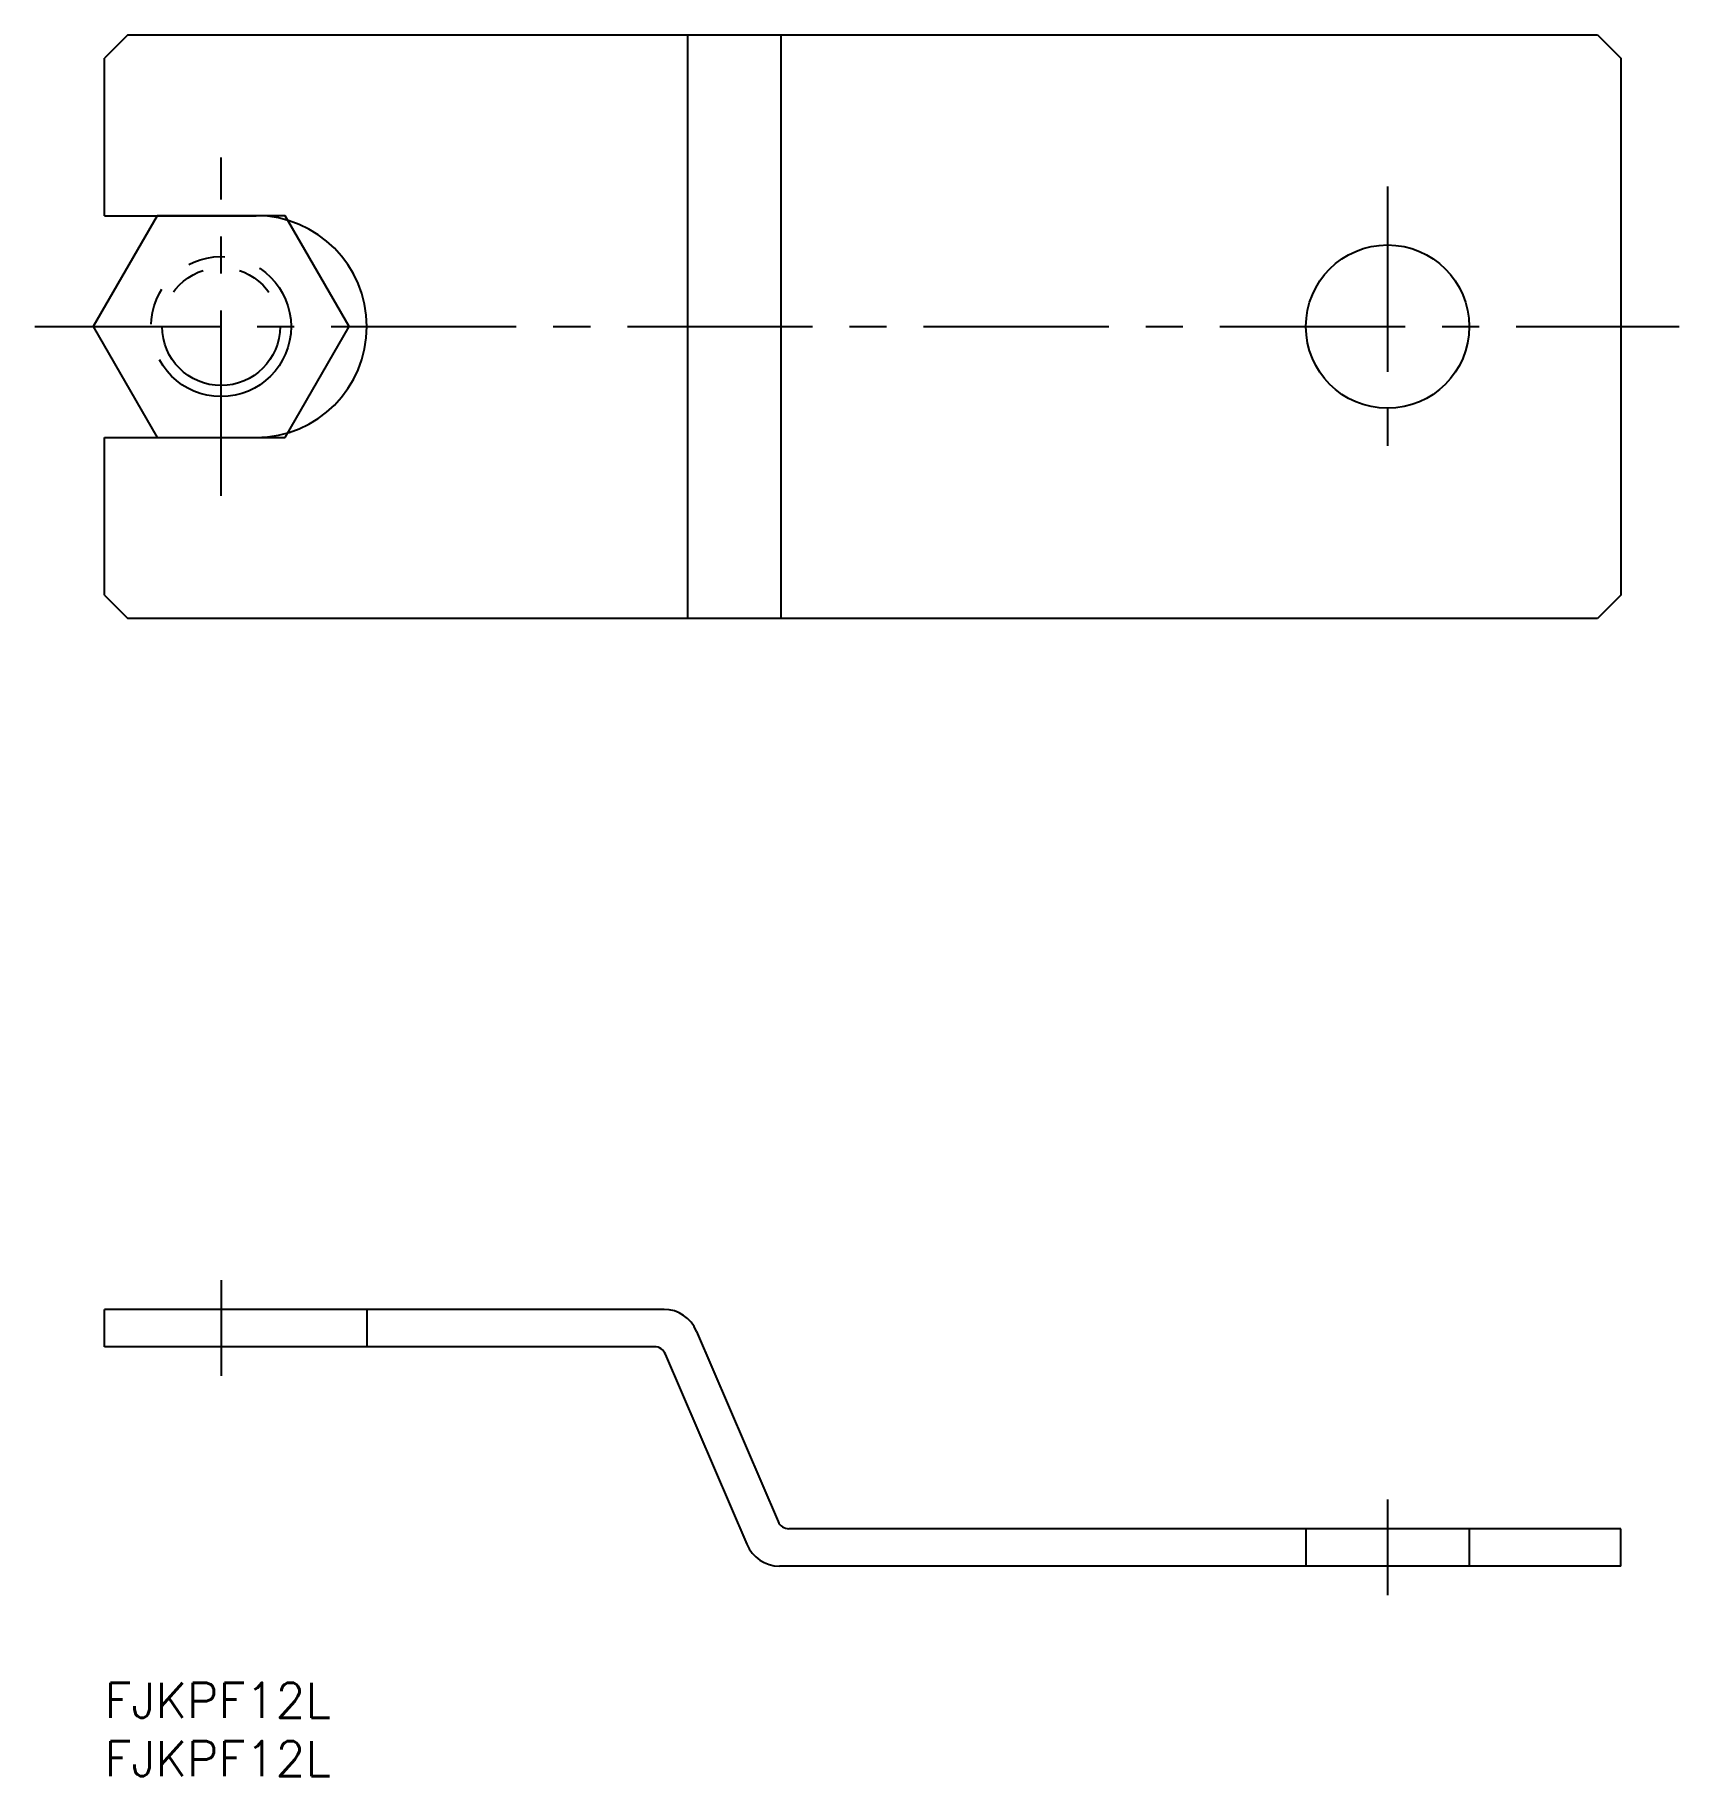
# Model space of a CAD drawing. Extents: x -6 to 135, y -8 to 141.
import ezdxf

# ---------------------------------------------------------------- set-up
doc = ezdxf.new("R2010")
doc.units = 0
doc.header["$LTSCALE"] = 0.5
for name, pattern in [('CENTER', [50.8, 31.75, -6.35, 6.35, -6.35]), ('DASHED', [19.05, 12.7, -6.35]), ('PHANTOM', [63.5, 31.75, -6.35, 6.35, -6.35, 6.35, -6.35])]:
    doc.linetypes.add(name, pattern=pattern)
for name, color, linetype in [('MSM_CENTER', 1, 'CENTER'), ('MSM_CONTINUOUS', 7, 'CONTINUOUS'), ('MSM_DASHED', 4, 'DASHED'), ('MSM_IMAGINARY', 6, 'PHANTOM'), ('MSM_PART_NUMBER', 7, 'CONTINUOUS')]:
    doc.layers.add(name, color=color, linetype=linetype)
doc.styles.get("Standard").update_dxf_attribs({"font": 'txt.shx', "height": 3, "bigfont": 'bigfont.shx'})

# ---------------------------------------------------------------- blocks, each defined once
blk = doc.blocks.new('*U4')
at = {"layer": 'MSM_PART_NUMBER'}
blk.add_text('FJKPF12L', height=3, dxfattribs=at).set_placement((0, -3))
blk = doc.blocks.new('*U5')
at = {"layer": 'MSM_PART_NUMBER'}
blk.add_text('FJKPF12L', height=3, dxfattribs=at).set_placement((0, -8))

msp = doc.modelspace()

# ---------------------------------------------------------------- linework, layer by layer
at = {"layer": 'MSM_CENTER'}
for p, q in [((10, 101.71), (10, 130.71)), ((110, 128.21), (110, 104.21)), ((-5.97, 116.21), (135, 116.21)), ((10, 34.5), (10, 26.3)), ((110, 15.7), (110, 7.5))]:
    msp.add_line(p, q, dxfattribs=at)
at = {"layer": 'MSM_CONTINUOUS'}
for p, q in [((2, 141.21), (0, 139.21)), ((2, 141.21), (128, 141.21)), ((50, 91.21), (50, 141.21)), ((58, 91.21), (58, 141.21)), ((128, 141.21), (130, 139.21)), ((0, 125.71), (0, 139.21)), ((130, 139.21), (130, 93.21)), ((0, 125.71), (13, 125.71)), ((0, 106.71), (13, 106.71)), ((0, 93.21), (0, 106.71)), ((0, 93.21), (2, 91.21)), ((130, 93.21), (128, 91.21)), ((128, 91.21), (2, 91.21)), ((47.97, 32), (0, 32)), ((0, 28.8), (0, 32)), ((50.75, 30.11), (57.75, 13.83)), ((47.16, 28.8), (0, 28.8)), ((48.08, 28.17), (55.08, 11.89)), ((130, 13.2), (58.68, 13.2)), ((130, 10), (130, 13.2)), ((130, 10), (57.86, 10))]:
    msp.add_line(p, q, dxfattribs=at)
msp.add_circle((110, 116.21), 7, dxfattribs=at)
for centre, radius, start, end in [((13, 116.21), 9.5, 270, 90), ((47.97, 29), 3, 21.8014, 90), ((47.16, 27.8), 1, 21.8014, 90), ((58.68, 14.2), 1, 201.8014, 270), ((57.86, 13), 3, 201.8014, 270)]:
    msp.add_arc(centre, radius, start, end, dxfattribs=at)
at = {"layer": 'MSM_DASHED'}
for p, q in [((22.5, 32), (22.5, 28.8)), ((103, 13.2), (103, 10)), ((117, 13.2), (117, 10))]:
    msp.add_line(p, q, dxfattribs=at)
at = {"layer": 'MSM_IMAGINARY'}
for p, q in [((4.52, 125.71), (-0.97, 116.21)), ((3.87, 125.71), (3.87, 125.71)), ((15.48, 125.71), (4.52, 125.71)), ((6.35, 125.71), (6.35, 125.71)), ((20.97, 116.21), (15.48, 125.71)), ((-0.97, 116.21), (4.52, 106.71)), ((15.48, 106.71), (20.97, 116.21)), ((4.52, 106.71), (15.48, 106.71))]:
    msp.add_line(p, q, dxfattribs=at)
for radius in [6, 5.05]:
    msp.add_circle((10, 116.21), radius, dxfattribs=at)

# ---------------------------------------------------------------- block references
at = {"layer": 'MSM_CONTINUOUS'}
for name in ['*U4', '*U5']:
    msp.add_blockref(name, (0, 0), dxfattribs=at)

doc.saveas('drawing.dxf')
